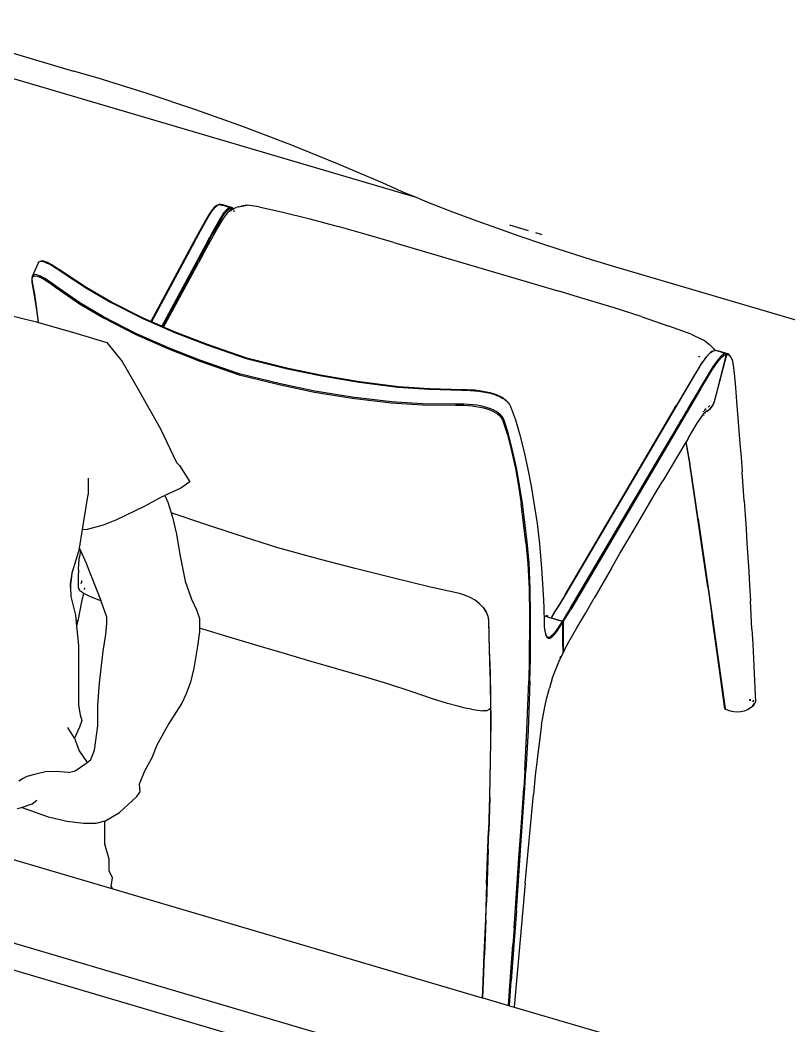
# Model space of a CAD drawing. Extents: x -4.5 to 11.4, y -6.8 to 6.5.
# Drawn here: x -1.546 to -0.914, y -3.247 to -2.42 of the extents above; entities that cross this region are included whole.
import ezdxf

# ---------------------------------------------------------------- set-up
doc = ezdxf.new("R2010")
doc.units = 0
doc.layers.get('0').update_dxf_attribs({"linetype": 'CONTINUOUS'})

msp = doc.modelspace()

# ---------------------------------------------------------------- linework, layer by layer
for p, q in [((-1.64389, -2.41962), (-1.50176, -2.46153)), ((-1.57133, -2.46175), (-1.22114, -2.565)), ((-1.48139, -2.46746), (-1.50176, -2.46153)), ((-1.44109, -2.48007), (-1.48139, -2.46746)), ((-1.40124, -2.4934), (-1.44109, -2.48007)), ((-1.36188, -2.50744), (-1.40124, -2.4934)), ((-1.32304, -2.5222), (-1.36188, -2.50744)), ((-1.28472, -2.53765), (-1.32304, -2.5222)), ((-1.24697, -2.55378), (-1.28472, -2.53765)), ((-1.23198, -2.56056), (-1.24697, -2.55378)), ((-1.22953, -2.56159), (-1.23198, -2.56056)), ((-1.22114, -2.565), (-1.22953, -2.56159)), ((-1.3833, -2.57165), (-1.38161, -2.57099)), ((-1.38245, -2.57147), (-1.38303, -2.5717)), ((-1.38253, -2.5718), (-1.38245, -2.57147)), ((-1.38245, -2.57147), (-1.38231, -2.57142)), ((-1.38231, -2.57142), (-1.38242, -2.57182)), ((-1.38161, -2.57099), (-1.38231, -2.57142)), ((-1.38062, -2.57181), (-1.38231, -2.57142)), ((-1.38161, -2.57099), (-1.38158, -2.571)), ((-1.38148, -2.57094), (-1.38158, -2.571)), ((-1.38158, -2.571), (-1.37966, -2.57157)), ((-1.38148, -2.57094), (-1.37979, -2.57133)), ((-1.38148, -2.57094), (-1.37972, -2.57146)), ((-1.37094, -2.57394), (-1.37979, -2.57133)), ((-1.37979, -2.57133), (-1.37972, -2.57146)), ((-1.37972, -2.57146), (-1.37256, -2.57357)), ((-1.37972, -2.57146), (-1.37966, -2.57157)), ((-1.37966, -2.57157), (-1.3727, -2.57362)), ((-1.37966, -2.57157), (-1.37918, -2.57242)), ((-1.21082, -2.56918), (-1.22114, -2.565)), ((-1.19195, -2.57658), (-1.21082, -2.56918)), ((-1.38851, -2.57676), (-1.39099, -2.58063)), ((-1.39023, -2.58019), (-1.38772, -2.5763)), ((-1.38607, -2.57377), (-1.38851, -2.57676)), ((-1.38772, -2.5763), (-1.38527, -2.57331)), ((-1.38412, -2.57213), (-1.38607, -2.57377)), ((-1.38527, -2.57331), (-1.38365, -2.57195)), ((-1.38412, -2.57213), (-1.3833, -2.57165)), ((-1.38365, -2.57195), (-1.38412, -2.57213)), ((-1.38365, -2.57195), (-1.3833, -2.57165)), ((-1.37871, -2.57896), (-1.38117, -2.58283)), ((-1.38041, -2.57219), (-1.38062, -2.57181)), ((-1.37871, -2.57896), (-1.37787, -2.57791)), ((-1.37866, -2.57903), (-1.37871, -2.57896)), ((-1.37854, -2.58024), (-1.3782, -2.57971)), ((-1.3782, -2.57971), (-1.37773, -2.57913)), ((-1.37629, -2.57596), (-1.37787, -2.57791)), ((-1.37787, -2.57791), (-1.37773, -2.57913)), ((-1.37773, -2.57913), (-1.37581, -2.57676)), ((-1.37773, -2.57913), (-1.37772, -2.5792)), ((-1.37537, -2.5784), (-1.37757, -2.58106)), ((-1.3744, -2.57435), (-1.37629, -2.57596)), ((-1.37581, -2.57676), (-1.3739, -2.57513)), ((-1.37331, -2.57664), (-1.37537, -2.5784)), ((-1.37434, -2.5743), (-1.3744, -2.57435)), ((-1.373, -2.57476), (-1.3744, -2.57435)), ((-1.3727, -2.57362), (-1.37434, -2.5743)), ((-1.3739, -2.57513), (-1.373, -2.57476)), ((-1.37331, -2.57664), (-1.37228, -2.57594)), ((-1.373, -2.57476), (-1.37251, -2.57456)), ((-1.37244, -2.57492), (-1.373, -2.57476)), ((-1.37251, -2.57415), (-1.3727, -2.57362)), ((-1.37251, -2.57456), (-1.3727, -2.57362)), ((-1.37094, -2.57394), (-1.37256, -2.57357)), ((-1.37203, -2.57441), (-1.37256, -2.57357)), ((-1.37256, -2.57357), (-1.37251, -2.57415)), ((-1.37239, -2.57451), (-1.37251, -2.57415)), ((-1.37251, -2.57415), (-1.37251, -2.57456)), ((-1.37251, -2.57456), (-1.37239, -2.57451)), ((-1.37244, -2.57492), (-1.37251, -2.57456)), ((-1.37244, -2.57492), (-1.37228, -2.57594)), ((-1.37239, -2.57451), (-1.37228, -2.57594)), ((-1.37228, -2.57594), (-1.37217, -2.57586)), ((-1.37228, -2.57594), (-1.37221, -2.57637)), ((-1.37221, -2.57637), (-1.37217, -2.57586)), ((-1.37217, -2.57586), (-1.37203, -2.57441)), ((-1.37217, -2.57586), (-1.37055, -2.57478)), ((-1.37203, -2.57441), (-1.37055, -2.57478)), ((-1.37053, -2.57474), (-1.37094, -2.57394)), ((-1.37055, -2.57478), (-1.37053, -2.57474)), ((-1.37055, -2.57478), (-1.3701, -2.57565)), ((-1.37006, -2.57564), (-1.37055, -2.57478)), ((-1.37053, -2.57474), (-1.37016, -2.57449)), ((-1.37016, -2.57449), (-1.36808, -2.57372)), ((-1.36971, -2.57715), (-1.36987, -2.57633)), ((-1.36979, -2.57624), (-1.36959, -2.57661)), ((-1.36959, -2.57661), (-1.36951, -2.57703)), ((-1.36616, -2.57314), (-1.36808, -2.57372)), ((-1.36616, -2.57314), (-1.35902, -2.57186)), ((-1.36616, -2.57314), (-1.36215, -2.57225)), ((-1.36616, -2.57314), (-1.3638, -2.57245)), ((-1.36215, -2.57225), (-1.3638, -2.57245)), ((-1.35902, -2.57186), (-1.36215, -2.57225)), ((-1.36215, -2.57225), (-1.36165, -2.57214)), ((-1.36165, -2.57214), (-1.35902, -2.57186)), ((-1.34943, -2.57308), (-1.35902, -2.57186)), ((-1.34943, -2.57308), (-1.33073, -2.57723)), ((-1.33073, -2.57723), (-1.30744, -2.58307)), ((-1.17292, -2.58377), (-1.19195, -2.57658)), ((-1.39314, -2.58446), (-1.39802, -2.59321)), ((-1.39729, -2.5928), (-1.39238, -2.58402)), ((-1.39099, -2.58063), (-1.39314, -2.58446)), ((-1.39238, -2.58402), (-1.39023, -2.58019)), ((-1.38117, -2.58283), (-1.38813, -2.59531)), ((-1.38062, -2.58353), (-1.38705, -2.59505)), ((-1.37984, -2.58448), (-1.38277, -2.58951)), ((-1.38062, -2.58353), (-1.37853, -2.58031)), ((-1.37757, -2.58106), (-1.37984, -2.58448)), ((-1.37853, -2.58031), (-1.37854, -2.58024)), ((-1.30744, -2.58307), (-1.28408, -2.58937)), ((-1.15376, -2.59077), (-1.17292, -2.58377)), ((-1.14323, -2.58797), (-1.12779, -2.59252)), ((-1.39802, -2.59321), (-1.40293, -2.60215)), ((-1.40223, -2.60179), (-1.39729, -2.5928)), ((-1.39051, -2.60134), (-1.38754, -2.59595)), ((-1.38813, -2.59531), (-1.38958, -2.59795)), ((-1.38754, -2.59595), (-1.38705, -2.59505)), ((-1.38718, -2.59557), (-1.38705, -2.59505)), ((-1.38705, -2.59505), (-1.38693, -2.5946)), ((-1.38277, -2.58951), (-1.38697, -2.59699)), ((-1.26095, -2.59592), (-1.28408, -2.58937)), ((-1.2383, -2.60251), (-1.26095, -2.59592)), ((-1.13445, -2.59756), (-1.15376, -2.59077)), ((-1.12187, -2.59426), (-1.11667, -2.59579)), ((-1.40293, -2.60215), (-1.43801, -2.66742)), ((-1.40223, -2.60179), (-1.43761, -2.6676)), ((-1.393, -2.60418), (-1.42913, -2.67131)), ((-1.38983, -2.59841), (-1.393, -2.60418)), ((-1.39241, -2.60481), (-1.39081, -2.60197)), ((-1.38697, -2.59699), (-1.3924, -2.60687)), ((-1.39081, -2.60197), (-1.39056, -2.60154)), ((-1.39081, -2.60197), (-1.39076, -2.6018)), ((-1.39051, -2.60134), (-1.39056, -2.60154)), ((-1.3903, -2.60013), (-1.38983, -2.59841)), ((-1.38958, -2.59795), (-1.38998, -2.59942)), ((-1.38958, -2.59795), (-1.38983, -2.59841)), ((-1.2383, -2.60251), (-1.10353, -2.64224)), ((-1.115, -2.60415), (-1.13445, -2.59756)), ((-1.09542, -2.61053), (-1.115, -2.60415)), ((-1.40035, -2.61957), (-1.39241, -2.60481)), ((-1.3924, -2.60687), (-1.399, -2.61906)), ((-1.07571, -2.61671), (-1.09542, -2.61053)), ((-1.53065, -2.61934), (-1.53575, -2.63047)), ((-1.53065, -2.61934), (-1.53028, -2.61861)), ((-1.53028, -2.61861), (-1.5297, -2.61811)), ((-1.5297, -2.61811), (-1.52891, -2.61784)), ((-1.52891, -2.61784), (-1.52832, -2.61782)), ((-1.52817, -2.61777), (-1.52832, -2.61782)), ((-1.52832, -2.61782), (-1.52792, -2.61781)), ((-1.5272, -2.61774), (-1.52817, -2.61777)), ((-1.52792, -2.61781), (-1.52672, -2.61801)), ((-1.52602, -2.61793), (-1.5272, -2.61774)), ((-1.52672, -2.61801), (-1.52534, -2.61843)), ((-1.52466, -2.61835), (-1.52602, -2.61793)), ((-1.52534, -2.61843), (-1.52377, -2.61907)), ((-1.52312, -2.61898), (-1.52466, -2.61835)), ((-1.52377, -2.61907), (-1.52202, -2.61992)), ((-1.5214, -2.61981), (-1.52312, -2.61898)), ((-1.52202, -2.61992), (-1.5201, -2.62097)), ((-1.51952, -2.62084), (-1.5214, -2.61981)), ((-1.5201, -2.62097), (-1.51803, -2.62221)), ((-1.51748, -2.62206), (-1.51952, -2.62084)), ((-1.40035, -2.6196), (-1.42838, -2.67164)), ((-1.42755, -2.672), (-1.399, -2.61906)), ((-1.40035, -2.6196), (-1.40035, -2.61957)), ((-1.05587, -2.62268), (-1.07571, -2.61671)), ((-1.53474, -2.62918), (-1.53534, -2.6297)), ((-1.53393, -2.62891), (-1.53474, -2.62918)), ((-1.53293, -2.62888), (-1.53393, -2.62891)), ((-1.53173, -2.62909), (-1.53293, -2.62888)), ((-1.53035, -2.62953), (-1.53173, -2.62909)), ((-1.51803, -2.62221), (-1.51581, -2.62362)), ((-1.5153, -2.62344), (-1.51748, -2.62206)), ((-1.51581, -2.62362), (-1.51346, -2.62518)), ((-1.51299, -2.62498), (-1.5153, -2.62344)), ((-1.51346, -2.62518), (-1.51099, -2.6269)), ((-1.51072, -2.62654), (-1.51299, -2.62498)), ((-1.51099, -2.6269), (-1.49099, -2.6401)), ((-1.49066, -2.63977), (-1.51072, -2.62654)), ((-0.83222, -2.68862), (-1.05587, -2.62268)), ((-1.53575, -2.63047), (-1.53595, -2.63147)), ((-1.53595, -2.63147), (-1.53594, -2.63271)), ((-1.53594, -2.63271), (-1.53573, -2.63418)), ((-1.53534, -2.6297), (-1.53575, -2.63047)), ((-1.53573, -2.63418), (-1.53553, -2.6351)), ((-1.53571, -2.63252), (-1.53552, -2.63153)), ((-1.53571, -2.63373), (-1.53571, -2.63252)), ((-1.53553, -2.6351), (-1.53571, -2.63373)), ((-1.53364, -2.64597), (-1.53553, -2.6351)), ((-1.53553, -2.6351), (-1.53385, -2.64506)), ((-1.53552, -2.63153), (-1.53512, -2.63078)), ((-1.53512, -2.63078), (-1.53452, -2.63027)), ((-1.53452, -2.63027), (-1.53373, -2.63)), ((-1.53373, -2.63), (-1.53275, -2.62997)), ((-1.53275, -2.62997), (-1.53157, -2.63018)), ((-1.53157, -2.63018), (-1.53021, -2.63062)), ((-1.52891, -2.63015), (-1.53035, -2.62953)), ((-1.53021, -2.63062), (-1.52868, -2.63128)), ((-1.52879, -2.6302), (-1.52891, -2.63015)), ((-1.52868, -2.63128), (-1.52891, -2.63015)), ((-1.52802, -2.63059), (-1.52879, -2.6302)), ((-1.52868, -2.63128), (-1.52776, -2.63175)), ((-1.52865, -2.63136), (-1.52868, -2.63128)), ((-1.52802, -2.63059), (-1.52789, -2.63118)), ((-1.52705, -2.63109), (-1.52802, -2.63059)), ((-1.52776, -2.63175), (-1.52776, -2.63178)), ((-1.52776, -2.63175), (-1.52698, -2.63215)), ((-1.52515, -2.63218), (-1.52705, -2.63109)), ((-1.52698, -2.63215), (-1.52511, -2.63323)), ((-1.5231, -2.63347), (-1.52515, -2.63218)), ((-1.52511, -2.63323), (-1.52309, -2.63449)), ((-1.52091, -2.63494), (-1.5231, -2.63347)), ((-1.52309, -2.63449), (-1.52094, -2.63593)), ((-1.52094, -2.63593), (-1.51866, -2.63753)), ((-1.51859, -2.63657), (-1.52091, -2.63494)), ((-1.51866, -2.63753), (-1.51642, -2.63915)), ((-1.51617, -2.63835), (-1.51859, -2.63657)), ((-1.53385, -2.64506), (-1.53208, -2.6569)), ((-1.53185, -2.6578), (-1.53364, -2.64597)), ((-1.51642, -2.63915), (-1.49661, -2.65282)), ((-1.4964, -2.65198), (-1.51617, -2.63835)), ((-1.49099, -2.6401), (-1.47133, -2.65153)), ((-1.47096, -2.65123), (-1.49066, -2.63977)), ((-1.08093, -2.64899), (-1.10353, -2.64224)), ((-1.49661, -2.65282), (-1.47705, -2.66452)), ((-1.47689, -2.66367), (-1.4964, -2.65198)), ((-1.47133, -2.65153), (-1.4447, -2.66496)), ((-1.44433, -2.66465), (-1.47096, -2.65123)), ((-1.058, -2.65602), (-1.08093, -2.64899)), ((-1.55786, -2.66137), (-1.53215, -2.66779)), ((-1.53208, -2.6569), (-1.53062, -2.66821)), ((-1.5305, -2.66825), (-1.53185, -2.6578)), ((-1.03499, -2.66339), (-1.058, -2.65602)), ((-1.53215, -2.66779), (-1.53062, -2.66821)), ((-1.53062, -2.66821), (-1.5305, -2.66825)), ((-1.5305, -2.66825), (-1.50246, -2.67605)), ((-1.47705, -2.66452), (-1.45052, -2.67812)), ((-1.45036, -2.67727), (-1.47689, -2.66367)), ((-1.4447, -2.66496), (-1.41775, -2.67676)), ((-1.43801, -2.66742), (-1.44433, -2.66465)), ((-1.43761, -2.6676), (-1.43801, -2.66742)), ((-1.42913, -2.67131), (-1.43761, -2.6676)), ((-1.03499, -2.66339), (-1.01215, -2.67116)), ((-1.50246, -2.67605), (-1.47422, -2.68479)), ((-1.45052, -2.67812), (-1.42362, -2.69)), ((-1.42346, -2.68915), (-1.45036, -2.67727)), ((-1.42838, -2.67164), (-1.42913, -2.67131)), ((-1.42755, -2.672), (-1.42838, -2.67164)), ((-1.41738, -2.67645), (-1.42755, -2.672)), ((-1.41775, -2.67676), (-1.39202, -2.68668)), ((-1.39164, -2.68637), (-1.41738, -2.67645)), ((-0.99395, -2.67789), (-1.01215, -2.67116)), ((-0.99395, -2.67789), (-0.98489, -2.68217)), ((-1.47422, -2.68479), (-1.46164, -2.7002)), ((-1.39202, -2.68668), (-1.35967, -2.69789)), ((-1.3593, -2.69757), (-1.39164, -2.68637)), ((-0.98266, -2.68341), (-0.98489, -2.68217)), ((-0.98266, -2.68341), (-0.97868, -2.68619)), ((-0.97868, -2.68619), (-0.97568, -2.68946)), ((-1.42362, -2.69), (-1.3979, -2.69995)), ((-1.39774, -2.69911), (-1.42346, -2.68915)), ((-0.97894, -2.69376), (-0.9816, -2.69663)), ((-0.98097, -2.69622), (-0.97826, -2.6933)), ((-0.97826, -2.6933), (-0.97894, -2.69376)), ((-0.97826, -2.6933), (-0.97671, -2.69215)), ((-0.97684, -2.69219), (-0.97826, -2.6933)), ((-0.97671, -2.69215), (-0.97684, -2.69219)), ((-0.97611, -2.6917), (-0.97671, -2.69215)), ((-0.97611, -2.6917), (-0.97437, -2.6912)), ((-0.97568, -2.68946), (-0.97437, -2.6912)), ((-0.97447, -2.73222), (-0.96474, -2.69462)), ((-0.97437, -2.6912), (-0.97413, -2.69112)), ((-0.97431, -2.73219), (-0.96457, -2.69458)), ((-0.97401, -2.69116), (-0.97413, -2.69112)), ((-0.97401, -2.69116), (-0.97396, -2.69108)), ((-0.96521, -2.69375), (-0.97401, -2.69116)), ((-0.97396, -2.69108), (-0.96505, -2.69371)), ((-0.97396, -2.69108), (-0.97188, -2.69159)), ((-0.96304, -2.6942), (-0.97188, -2.69159)), ((-0.96722, -2.69439), (-0.96928, -2.69595)), ((-0.96876, -2.6968), (-0.96667, -2.69521)), ((-0.96715, -2.69434), (-0.96722, -2.69439)), ((-0.96711, -2.69443), (-0.96722, -2.69439)), ((-0.96521, -2.69375), (-0.96715, -2.69434)), ((-0.96667, -2.69521), (-0.96639, -2.69512)), ((-0.96645, -2.69499), (-0.96639, -2.69512)), ((-0.96639, -2.69512), (-0.96474, -2.69462)), ((-0.96521, -2.69375), (-0.96474, -2.69462)), ((-0.96304, -2.6942), (-0.96505, -2.69371)), ((-0.96457, -2.69458), (-0.96505, -2.69371)), ((-0.96457, -2.69458), (-0.96255, -2.69507)), ((-0.96146, -2.69625), (-0.96304, -2.6942)), ((-0.96255, -2.69507), (-0.96128, -2.69676)), ((-1.46164, -2.7002), (-1.44921, -2.72157)), ((-1.3979, -2.69995), (-1.36557, -2.71117)), ((-1.36541, -2.71033), (-1.39774, -2.69911)), ((-1.35967, -2.69789), (-1.32568, -2.70624)), ((-1.32531, -2.70593), (-1.3593, -2.69757)), ((-0.99144, -2.71226), (-0.98622, -2.7037)), ((-0.98652, -2.69668), (-0.98783, -2.69622)), ((-0.98533, -2.70177), (-0.9868, -2.70403)), ((-0.98622, -2.7037), (-0.9838, -2.69998)), ((-0.98565, -2.70167), (-0.98533, -2.70177)), ((-0.98527, -2.70168), (-0.9856, -2.70158)), ((-0.98527, -2.70168), (-0.98533, -2.70177)), ((-0.98533, -2.70177), (-0.98523, -2.7018)), ((-0.9844, -2.70034), (-0.98527, -2.70168)), ((-0.98517, -2.70171), (-0.98527, -2.70168)), ((-0.98267, -2.69805), (-0.9844, -2.70034)), ((-0.9838, -2.69998), (-0.98097, -2.69622)), ((-0.98267, -2.69805), (-0.98293, -2.69796)), ((-0.9816, -2.69663), (-0.98267, -2.69805)), ((-0.97664, -2.70725), (-0.97423, -2.7035)), ((-0.97478, -2.70267), (-0.97595, -2.70449)), ((-0.97434, -2.70208), (-0.97478, -2.70267)), ((-0.97195, -2.69888), (-0.97434, -2.70208)), ((-0.97398, -2.70237), (-0.97434, -2.70208)), ((-0.97423, -2.7035), (-0.97362, -2.70267)), ((-0.97362, -2.70267), (-0.9739, -2.70243)), ((-0.97362, -2.70267), (-0.97143, -2.69972)), ((-0.97141, -2.69828), (-0.97195, -2.69888)), ((-0.97143, -2.69972), (-0.96876, -2.6968)), ((-0.97006, -2.69681), (-0.97141, -2.69828)), ((-0.97141, -2.69828), (-0.9713, -2.69884)), ((-0.97129, -2.69889), (-0.97121, -2.69934)), ((-0.96928, -2.69595), (-0.97006, -2.69681)), ((-0.96996, -2.69707), (-0.97006, -2.69681)), ((-0.96995, -2.69713), (-0.96996, -2.69707)), ((-0.96128, -2.69676), (-0.96146, -2.69625)), ((-0.96102, -2.69711), (-0.96146, -2.69625)), ((-0.96128, -2.69676), (-0.96102, -2.69711)), ((-0.96102, -2.69711), (-0.96, -2.70007)), ((-0.96, -2.70007), (-0.95928, -2.70362)), ((-0.95928, -2.70362), (-0.95855, -2.71001)), ((-1.36557, -2.71117), (-1.33157, -2.71951)), ((-1.33141, -2.71867), (-1.36541, -2.71033)), ((-1.32568, -2.70624), (-1.29764, -2.71217)), ((-1.29727, -2.71186), (-1.32531, -2.70593)), ((-1.26652, -2.71708), (-1.29727, -2.71186)), ((-0.9868, -2.70403), (-0.992, -2.71256)), ((-0.9772, -2.70642), (-0.98247, -2.7151)), ((-0.98189, -2.7159), (-0.97664, -2.70725)), ((-0.976, -2.70457), (-0.9772, -2.70642)), ((-0.97595, -2.70449), (-0.976, -2.70457)), ((-0.976, -2.70457), (-0.97572, -2.70466)), ((-0.97566, -2.70457), (-0.97595, -2.70449)), ((-0.95855, -2.71001), (-0.9575, -2.72154)), ((-1.33157, -2.71951), (-1.30351, -2.72541)), ((-1.30335, -2.72456), (-1.33141, -2.71867)), ((-1.29764, -2.71217), (-1.26689, -2.71738)), ((-1.26689, -2.71738), (-1.23475, -2.72128)), ((-1.23439, -2.72098), (-1.26652, -2.71708)), ((-1.09703, -2.89171), (-0.99144, -2.71226)), ((-0.992, -2.71256), (-1.00576, -2.73592)), ((-0.98247, -2.7151), (-0.99247, -2.73211)), ((-0.98533, -2.72177), (-0.98189, -2.7159)), ((-1.44921, -2.72157), (-1.43009, -2.75556)), ((-1.30351, -2.72541), (-1.27271, -2.73054)), ((-1.27255, -2.72969), (-1.30335, -2.72456)), ((-1.23475, -2.72128), (-1.20953, -2.72308)), ((-1.20911, -2.72278), (-1.23439, -2.72098)), ((-1.20953, -2.72308), (-1.18231, -2.7238)), ((-1.18184, -2.7235), (-1.20911, -2.72278)), ((-1.18231, -2.7238), (-1.17877, -2.72386)), ((-1.17857, -2.72358), (-1.18184, -2.7235)), ((-1.17877, -2.72386), (-1.17526, -2.72402)), ((-1.17513, -2.72373), (-1.17857, -2.72358)), ((-1.17526, -2.72402), (-1.1718, -2.72428)), ((-1.17173, -2.72399), (-1.17513, -2.72373)), ((-1.1718, -2.72428), (-1.16842, -2.72465)), ((-1.16841, -2.72436), (-1.17173, -2.72399)), ((-1.16842, -2.72465), (-1.16515, -2.72513)), ((-1.16519, -2.72483), (-1.16841, -2.72436)), ((-1.16211, -2.72541), (-1.16519, -2.72483)), ((-1.16515, -2.72513), (-1.16201, -2.72572)), ((-1.15918, -2.7261), (-1.16211, -2.72541)), ((-1.16201, -2.72572), (-1.15903, -2.72642)), ((-1.15642, -2.7269), (-1.15918, -2.7261)), ((-1.15903, -2.72642), (-1.15622, -2.72724)), ((-1.15385, -2.72781), (-1.15642, -2.7269)), ((-1.15622, -2.72724), (-1.15361, -2.72816)), ((-1.15151, -2.72882), (-1.15385, -2.72781)), ((-1.15361, -2.72816), (-1.15122, -2.72919)), ((-0.98611, -2.7231), (-1.06669, -2.85994)), ((-0.98611, -2.7231), (-0.98615, -2.72281)), ((-0.98611, -2.7231), (-0.98533, -2.72177)), ((-0.9854, -2.72123), (-0.98533, -2.72177)), ((-0.9575, -2.72154), (-0.95652, -2.73314)), ((-1.27271, -2.73054), (-1.24048, -2.73427)), ((-1.24031, -2.73341), (-1.27255, -2.72969)), ((-1.24048, -2.73427), (-1.21506, -2.73582)), ((-1.21495, -2.73496), (-1.24031, -2.73341)), ((-1.21506, -2.73582), (-1.18754, -2.73612)), ((-1.18748, -2.73525), (-1.21495, -2.73496)), ((-1.18754, -2.73612), (-1.18423, -2.73613)), ((-1.18391, -2.73524), (-1.18748, -2.73525)), ((-1.18423, -2.73613), (-1.18075, -2.73623)), ((-1.18037, -2.73534), (-1.18391, -2.73524)), ((-1.18075, -2.73623), (-1.17732, -2.73643)), ((-1.17688, -2.73554), (-1.18037, -2.73534)), ((-1.17732, -2.73643), (-1.17397, -2.73675)), ((-1.17347, -2.73587), (-1.17688, -2.73554)), ((-1.17397, -2.73675), (-1.17073, -2.73718)), ((-1.17018, -2.7363), (-1.17347, -2.73587)), ((-1.16703, -2.73685), (-1.17018, -2.7363)), ((-1.16404, -2.73753), (-1.16703, -2.73685)), ((-1.14939, -2.72993), (-1.15151, -2.72882)), ((-1.15122, -2.72919), (-1.14907, -2.73032)), ((-1.14753, -2.73114), (-1.14939, -2.72993)), ((-1.14907, -2.73032), (-1.14718, -2.73155)), ((-1.14594, -2.73244), (-1.14753, -2.73114)), ((-1.14718, -2.73155), (-1.14556, -2.73287)), ((-1.14556, -2.73287), (-1.14594, -2.73244)), ((-1.14462, -2.73382), (-1.14556, -2.73287)), ((-1.14453, -2.73395), (-1.14462, -2.73382)), ((-1.14453, -2.73395), (-1.14422, -2.73428)), ((-1.14422, -2.73428), (-1.14317, -2.73575)), ((-1.14317, -2.73575), (-1.14243, -2.73729)), ((-1.00662, -2.7374), (-1.0063, -2.73685)), ((-1.0063, -2.73685), (-1.00661, -2.73632)), ((-1.00576, -2.73592), (-1.0063, -2.73685)), ((-0.99672, -2.73933), (-0.99247, -2.73211)), ((-0.99196, -2.73223), (-0.99247, -2.73211)), ((-0.97856, -2.73642), (-0.97952, -2.73761)), ((-0.9781, -2.73905), (-0.97644, -2.73696)), ((-0.97655, -2.73701), (-0.97515, -2.73434)), ((-0.97644, -2.73696), (-0.97499, -2.7343)), ((-0.97515, -2.73434), (-0.97447, -2.73222)), ((-0.97499, -2.7343), (-0.97431, -2.73219)), ((-0.95652, -2.73314), (-0.95511, -2.75017)), ((-1.17073, -2.73718), (-1.16764, -2.73772)), ((-1.16764, -2.73772), (-1.1647, -2.73838)), ((-1.1647, -2.73838), (-1.16194, -2.73915)), ((-1.16122, -2.73832), (-1.16404, -2.73753)), ((-1.16194, -2.73915), (-1.15937, -2.74005)), ((-1.15862, -2.73923), (-1.16122, -2.73832)), ((-1.15937, -2.74005), (-1.15704, -2.74106)), ((-1.15624, -2.74026), (-1.15862, -2.73923)), ((-1.15704, -2.74106), (-1.15494, -2.74218)), ((-1.15411, -2.7414), (-1.15624, -2.74026)), ((-1.15494, -2.74218), (-1.15311, -2.7434)), ((-1.15224, -2.74265), (-1.15411, -2.7414)), ((-1.15311, -2.7434), (-1.15155, -2.74473)), ((-1.15065, -2.744), (-1.15224, -2.74265)), ((-1.15155, -2.74473), (-1.15027, -2.74615)), ((-1.14935, -2.74545), (-1.15065, -2.744)), ((-1.14243, -2.73729), (-1.13831, -2.74818)), ((-1.04124, -2.79636), (-1.00708, -2.73817)), ((-1.00761, -2.73801), (-1.00708, -2.73817)), ((-1.00704, -2.7381), (-1.00757, -2.73794)), ((-1.00701, -2.73806), (-1.00757, -2.73794)), ((-1.00717, -2.73727), (-1.00662, -2.7374)), ((-1.00708, -2.73817), (-1.00704, -2.7381)), ((-1.00704, -2.7381), (-1.00701, -2.73806)), ((-1.00701, -2.73806), (-1.00662, -2.7374)), ((-0.99767, -2.74095), (-1.00164, -2.74772)), ((-0.99763, -2.74087), (-0.99767, -2.74095)), ((-0.99767, -2.74095), (-0.99748, -2.741)), ((-0.99756, -2.74077), (-0.99763, -2.74087)), ((-0.99744, -2.74093), (-0.99763, -2.74087)), ((-0.99672, -2.73933), (-0.99756, -2.74077)), ((-0.99739, -2.74082), (-0.99756, -2.74077)), ((-0.99672, -2.73933), (-0.99664, -2.73934)), ((-0.98573, -2.74628), (-0.98319, -2.74283)), ((-0.98371, -2.74157), (-0.98376, -2.74122)), ((-0.98328, -2.74494), (-0.98333, -2.74456)), ((-0.98319, -2.74283), (-0.98267, -2.74212)), ((-0.98319, -2.74283), (-0.98266, -2.74222)), ((-0.98293, -2.74013), (-0.98283, -2.74089)), ((-0.98156, -2.73928), (-0.98277, -2.73991)), ((-0.98267, -2.74212), (-0.98265, -2.7421)), ((-0.98267, -2.74212), (-0.98266, -2.74222)), ((-0.98266, -2.74222), (-0.98248, -2.74201)), ((-0.98266, -2.74222), (-0.98262, -2.74255)), ((-0.98265, -2.7421), (-0.98263, -2.74206)), ((-0.98263, -2.74206), (-0.98261, -2.74201)), ((-0.98262, -2.74255), (-0.98257, -2.74293)), ((-0.98261, -2.74201), (-0.98221, -2.74167)), ((-0.98261, -2.74201), (-0.98248, -2.74201)), ((-0.98253, -2.74184), (-0.98221, -2.74167)), ((-0.98248, -2.74201), (-0.98245, -2.74198)), ((-0.98245, -2.74198), (-0.98244, -2.74193)), ((-0.98244, -2.74193), (-0.98233, -2.74187)), ((-0.98233, -2.74187), (-0.98224, -2.74179)), ((-0.98224, -2.74179), (-0.98062, -2.741)), ((-0.98224, -2.74179), (-0.98156, -2.74132)), ((-0.98224, -2.74179), (-0.98197, -2.74154)), ((-0.98221, -2.74167), (-0.98079, -2.74046)), ((-0.98221, -2.74167), (-0.98197, -2.74154)), ((-0.98197, -2.74154), (-0.98079, -2.74046)), ((-0.98197, -2.74154), (-0.98156, -2.74132)), ((-0.98151, -2.73924), (-0.98156, -2.73928)), ((-0.98062, -2.741), (-0.97826, -2.73908)), ((-0.98062, -2.741), (-0.98045, -2.74096)), ((-0.98045, -2.74096), (-0.9781, -2.73905)), ((-0.97952, -2.73761), (-0.97999, -2.73799)), ((-0.97826, -2.73908), (-0.97655, -2.73701)), ((-1.15027, -2.74615), (-1.14929, -2.74766)), ((-1.14835, -2.74698), (-1.14935, -2.74545)), ((-1.14929, -2.74766), (-1.14862, -2.74917)), ((-1.14862, -2.74917), (-1.14489, -2.76058)), ((-1.14766, -2.74859), (-1.14835, -2.74698)), ((-1.14393, -2.76002), (-1.14766, -2.74859)), ((-1.13831, -2.74818), (-1.13489, -2.75988)), ((-1.01015, -2.7622), (-1.00175, -2.7479)), ((-1.00164, -2.74772), (-1.00175, -2.7479)), ((-1.00175, -2.7479), (-1.00172, -2.74801)), ((-1.00172, -2.74801), (-1.00151, -2.74901)), ((-1.00135, -2.74869), (-1.00164, -2.74772)), ((-0.99602, -2.76295), (-0.98884, -2.75104)), ((-0.98884, -2.75104), (-0.98573, -2.74628)), ((-0.95511, -2.75017), (-0.95374, -2.76782)), ((-1.43009, -2.75556), (-1.41697, -2.78342)), ((-1.14489, -2.76058), (-1.14189, -2.77277)), ((-1.14092, -2.77222), (-1.14393, -2.76002)), ((-1.13489, -2.75988), (-1.13105, -2.77484)), ((-1.09346, -2.90343), (-1.01015, -2.7622)), ((-0.99825, -2.76668), (-1.01717, -2.79843)), ((-0.99805, -2.76635), (-0.99825, -2.76668)), ((-0.99825, -2.76668), (-0.99753, -2.77085)), ((-0.99602, -2.76295), (-0.99805, -2.76635)), ((-0.99715, -2.77158), (-0.99805, -2.76635)), ((-0.95374, -2.76782), (-0.9529, -2.77905)), ((-1.14189, -2.77277), (-1.13839, -2.78815)), ((-1.13742, -2.78762), (-1.14092, -2.77222)), ((-1.13105, -2.77484), (-1.12809, -2.78869)), ((-0.99753, -2.77085), (-0.99508, -2.7848)), ((-0.99471, -2.78546), (-0.99715, -2.77158)), ((-1.41697, -2.78342), (-1.41451, -2.7859)), ((-1.41451, -2.7859), (-1.40594, -2.79922)), ((-0.99005, -2.81836), (-0.99508, -2.7848)), ((-0.99308, -2.79626), (-0.99471, -2.78546)), ((-0.9529, -2.77905), (-0.95203, -2.791)), ((-1.13839, -2.78815), (-1.13589, -2.80254)), ((-1.13493, -2.80204), (-1.13742, -2.78762)), ((-1.12809, -2.78869), (-1.12538, -2.80278)), ((-0.95034, -2.81475), (-0.95203, -2.791)), ((-1.48964, -2.7963), (-1.48964, -2.80962)), ((-1.40594, -2.79922), (-1.41343, -2.80437)), ((-1.13589, -2.80254), (-1.13364, -2.81726)), ((-1.13268, -2.81678), (-1.13493, -2.80204)), ((-1.12538, -2.80278), (-1.12051, -2.83343)), ((-1.0976, -2.89202), (-1.04124, -2.79636)), ((-1.02418, -2.81023), (-1.01717, -2.79843)), ((-0.98808, -2.82984), (-0.99308, -2.79626)), ((-1.49416, -2.83837), (-1.48964, -2.80962)), ((-1.44326, -2.81923), (-1.42816, -2.81112)), ((-1.42816, -2.81112), (-1.42671, -2.81045)), ((-1.41343, -2.80437), (-1.42671, -2.81045)), ((-1.42671, -2.81045), (-1.42423, -2.81581)), ((-1.03119, -2.82208), (-1.02418, -2.81023)), ((-1.46593, -2.83014), (-1.44326, -2.81923)), ((-1.42423, -2.81581), (-1.42149, -2.82476)), ((-1.12969, -2.84905), (-1.13364, -2.81726)), ((-1.12873, -2.84862), (-1.13268, -2.81678)), ((-0.98509, -2.85212), (-0.99005, -2.81836)), ((-0.95034, -2.81475), (-0.94953, -2.82648)), ((-1.39534, -2.83358), (-1.42149, -2.82476)), ((-1.42149, -2.82476), (-1.42041, -2.82829)), ((-1.03807, -2.83376), (-1.03119, -2.82208)), ((-0.94953, -2.82648), (-0.94873, -2.83824)), ((-1.49007, -2.838), (-1.47699, -2.8347)), ((-1.47699, -2.8347), (-1.46593, -2.83014)), ((-1.42041, -2.82829), (-1.41713, -2.84216)), ((-1.36785, -2.84261), (-1.39534, -2.83358)), ((-1.12051, -2.83343), (-1.11851, -2.85021)), ((-1.04518, -2.8459), (-1.03807, -2.83376)), ((-0.98808, -2.82984), (-0.98472, -2.85277)), ((-1.49675, -2.85364), (-1.49416, -2.83837)), ((-1.49416, -2.83837), (-1.49007, -2.838)), ((-1.41713, -2.84216), (-1.41415, -2.85898)), ((-1.33362, -2.85358), (-1.36785, -2.84261)), ((-0.94873, -2.83824), (-0.94799, -2.84959)), ((-1.12969, -2.84905), (-1.12813, -2.86632)), ((-1.12717, -2.86591), (-1.12873, -2.84862)), ((-1.11851, -2.85021), (-1.11683, -2.87028)), ((-1.05239, -2.85826), (-1.04518, -2.8459)), ((-0.98023, -2.88568), (-0.98509, -2.85212)), ((-0.94799, -2.84959), (-0.94725, -2.86129)), ((-1.49675, -2.85364), (-1.50269, -2.87337)), ((-1.4974, -2.86619), (-1.49686, -2.86087)), ((-1.49597, -2.85534), (-1.49686, -2.86087)), ((-1.49597, -2.85534), (-1.49675, -2.85364)), ((-1.4907, -2.86685), (-1.49597, -2.85534)), ((-1.41415, -2.85898), (-1.40992, -2.88077)), ((-1.29852, -2.86305), (-1.33362, -2.85358)), ((-1.06669, -2.85994), (-1.09283, -2.90416)), ((-1.0593, -2.87019), (-1.05239, -2.85826)), ((-0.98472, -2.85277), (-0.97986, -2.88635)), ((-1.49769, -2.87155), (-1.4974, -2.86619)), ((-1.49058, -2.86714), (-1.4907, -2.86685)), ((-1.49061, -2.86724), (-1.49058, -2.86714)), ((-1.47884, -2.89717), (-1.49058, -2.86714)), ((-1.27012, -2.8705), (-1.29852, -2.86305)), ((-1.12813, -2.86632), (-1.12708, -2.88716)), ((-1.12613, -2.88679), (-1.12717, -2.86591)), ((-0.94725, -2.86129), (-0.94653, -2.87299)), ((-1.50302, -2.87446), (-1.5044, -2.88313)), ((-1.50424, -2.88619), (-1.50312, -2.87704)), ((-1.50312, -2.87704), (-1.50269, -2.87337)), ((-1.50269, -2.87337), (-1.50302, -2.87446)), ((-1.49782, -2.8772), (-1.49786, -2.88227)), ((-1.49769, -2.87155), (-1.49782, -2.8772)), ((-1.23953, -2.87827), (-1.27012, -2.8705)), ((-1.11683, -2.87028), (-1.1155, -2.89148)), ((-1.0593, -2.87019), (-1.07353, -2.89485)), ((-0.94653, -2.87299), (-0.94587, -2.88426)), ((-1.5044, -2.88313), (-1.50424, -2.88619)), ((-1.49786, -2.88227), (-1.49788, -2.88588)), ((-1.49547, -2.88282), (-1.4945, -2.8803)), ((-1.40992, -2.88077), (-1.4047, -2.8957)), ((-1.20814, -2.88574), (-1.23953, -2.87827)), ((-1.18421, -2.89115), (-1.20814, -2.88574)), ((-0.98023, -2.88568), (-0.97694, -2.90871)), ((-0.94587, -2.88426), (-0.94514, -2.89711)), ((-1.50424, -2.88619), (-1.50387, -2.89351)), ((-1.50387, -2.89351), (-1.5, -2.90891)), ((-1.49788, -2.88588), (-1.49693, -2.88763)), ((-1.49715, -2.88705), (-1.49693, -2.88652)), ((-1.49693, -2.88763), (-1.49715, -2.88705)), ((-1.49693, -2.88763), (-1.49693, -2.88768)), ((-1.49643, -2.88896), (-1.49693, -2.88768)), ((-1.49643, -2.88896), (-1.49691, -2.88769)), ((-1.49394, -2.89045), (-1.49643, -2.88896)), ((-1.49358, -2.89064), (-1.49528, -2.89914)), ((-1.49394, -2.89045), (-1.49358, -2.89064)), ((-1.49356, -2.89054), (-1.49358, -2.89064)), ((-1.49358, -2.89064), (-1.4903, -2.89237)), ((-1.49274, -2.88642), (-1.49302, -2.88782)), ((-1.4903, -2.89237), (-1.486, -2.8944)), ((-1.18015, -2.89235), (-1.18421, -2.89115)), ((-1.17556, -2.89431), (-1.18015, -2.89235)), ((-1.12708, -2.88716), (-1.12688, -2.90919)), ((-1.12594, -2.90884), (-1.12613, -2.88679)), ((-1.1155, -2.89148), (-1.11503, -2.90222)), ((-1.0976, -2.89202), (-1.103, -2.9011)), ((-1.10243, -2.90078), (-1.09703, -2.89171)), ((-0.97986, -2.88635), (-0.97657, -2.90935)), ((-1.49528, -2.89914), (-1.49795, -2.91214)), ((-1.48151, -2.89625), (-1.486, -2.8944)), ((-1.47884, -2.89717), (-1.48151, -2.89625)), ((-1.47882, -2.89724), (-1.47884, -2.89717)), ((-1.47426, -2.91037), (-1.47882, -2.89724)), ((-1.4047, -2.8957), (-1.40047, -2.90455)), ((-1.17149, -2.89663), (-1.17556, -2.89431)), ((-1.1678, -2.89944), (-1.17149, -2.89663)), ((-1.16491, -2.90242), (-1.1678, -2.89944)), ((-1.11503, -2.90222), (-1.11488, -2.90796)), ((-1.103, -2.9011), (-1.10616, -2.90623)), ((-1.10558, -2.90591), (-1.10243, -2.90078)), ((-1.08054, -2.90689), (-1.07353, -2.89485)), ((-0.94387, -2.92025), (-0.94514, -2.89711)), ((-1.5, -2.90891), (-1.49909, -2.91799)), ((-1.47426, -2.91572), (-1.47426, -2.91037)), ((-1.40047, -2.90455), (-1.3981, -2.91164)), ((-1.16491, -2.90242), (-1.16268, -2.90567)), ((-1.16469, -2.90265), (-1.16491, -2.90242)), ((-1.16235, -2.90605), (-1.16469, -2.90265)), ((-1.16268, -2.90567), (-1.16103, -2.90954)), ((-1.16066, -2.91002), (-1.16235, -2.90605)), ((-1.16103, -2.90954), (-1.16052, -2.91249)), ((-1.16013, -2.91309), (-1.16066, -2.91002)), ((-1.12688, -2.90919), (-1.12688, -2.92016)), ((-1.12593, -2.91985), (-1.12594, -2.90884)), ((-1.11451, -2.90735), (-1.11488, -2.90796)), ((-1.11488, -2.90796), (-1.11484, -2.9096)), ((-1.11484, -2.9096), (-1.11462, -2.91802)), ((-1.11247, -2.9103), (-1.11484, -2.9096)), ((-1.11316, -2.90962), (-1.11267, -2.9088)), ((-1.11171, -2.909), (-1.11247, -2.9103)), ((-1.10913, -2.91129), (-1.11247, -2.9103)), ((-1.10616, -2.90623), (-1.10907, -2.91098)), ((-1.10872, -2.91104), (-1.10558, -2.90591)), ((-1.09663, -2.90855), (-1.09979, -2.91367)), ((-1.09914, -2.91437), (-1.09601, -2.90929)), ((-1.09346, -2.90343), (-1.09663, -2.90855)), ((-1.09601, -2.90929), (-1.09283, -2.90416)), ((-1.08781, -2.91918), (-1.08054, -2.90689)), ((-0.97055, -2.95389), (-0.97694, -2.90871)), ((-0.97657, -2.90935), (-0.97185, -2.94269)), ((-1.49795, -2.91214), (-1.49909, -2.91799)), ((-1.49909, -2.91799), (-1.49752, -2.93376)), ((-1.49879, -2.91383), (-1.4986, -2.91285)), ((-1.47521, -2.92466), (-1.47426, -2.91572)), ((-1.3981, -2.91164), (-1.3981, -2.91959)), ((-1.16052, -2.91249), (-1.15994, -2.93704)), ((-1.15955, -2.93771), (-1.16013, -2.91309)), ((-1.11462, -2.91802), (-1.11407, -2.9221)), ((-1.10907, -2.91098), (-1.10913, -2.91129)), ((-1.109, -2.91132), (-1.10913, -2.91129)), ((-1.10872, -2.91104), (-1.10907, -2.91098)), ((-1.109, -2.91132), (-1.10907, -2.91098)), ((-1.10875, -2.9114), (-1.109, -2.91132)), ((-1.10875, -2.9114), (-1.10872, -2.91104)), ((-1.1, -2.91398), (-1.10875, -2.9114)), ((-1.10872, -2.91104), (-1.09979, -2.91367)), ((-1.1, -2.91398), (-1.10493, -2.92146)), ((-1.10431, -2.9222), (-1.09935, -2.91468)), ((-1.1, -2.91398), (-1.09935, -2.91468)), ((-1.09914, -2.91437), (-1.09979, -2.91367)), ((-1.09935, -2.91518), (-1.09935, -2.91468)), ((-1.09935, -2.91518), (-1.09914, -2.91483)), ((-1.09934, -2.9171), (-1.09935, -2.91518)), ((-1.09913, -2.91674), (-1.09934, -2.9171)), ((-1.09925, -2.9319), (-1.09934, -2.9171)), ((-1.09914, -2.91437), (-1.09914, -2.91483)), ((-1.09914, -2.91483), (-1.09913, -2.91674)), ((-1.09913, -2.91674), (-1.09905, -2.93156)), ((-1.47719, -2.93842), (-1.47521, -2.92466)), ((-1.3981, -2.92245), (-1.39964, -2.93431)), ((-1.39537, -2.92038), (-1.3981, -2.91959)), ((-1.3981, -2.91959), (-1.3981, -2.92245)), ((-1.37364, -2.92694), (-1.39537, -2.92038)), ((-1.35186, -2.93345), (-1.37364, -2.92694)), ((-1.12688, -2.92016), (-1.12689, -2.9226)), ((-1.12689, -2.9226), (-1.1268, -2.92263)), ((-1.12689, -2.9226), (-1.12689, -2.92266)), ((-1.1268, -2.92269), (-1.12689, -2.92266)), ((-1.12689, -2.92266), (-1.12688, -2.92786)), ((-1.12605, -2.94471), (-1.12593, -2.91985)), ((-1.11407, -2.9221), (-1.11343, -2.9251)), ((-1.11254, -2.92667), (-1.11343, -2.9251)), ((-1.11343, -2.9251), (-1.1134, -2.92525)), ((-1.1134, -2.92525), (-1.1126, -2.92666)), ((-1.1126, -2.92666), (-1.11254, -2.92667)), ((-1.111, -2.92726), (-1.11254, -2.92667)), ((-1.11254, -2.92667), (-1.11246, -2.92684)), ((-1.111, -2.92726), (-1.11246, -2.92684)), ((-1.11246, -2.92684), (-1.11211, -2.92752)), ((-1.1092, -2.92639), (-1.111, -2.92726)), ((-1.10711, -2.92435), (-1.1092, -2.92639)), ((-1.10867, -2.92723), (-1.10652, -2.92514)), ((-1.10493, -2.92146), (-1.10711, -2.92435)), ((-1.10652, -2.92514), (-1.10431, -2.9222)), ((-1.09449, -2.93083), (-1.08781, -2.91918)), ((-0.94387, -2.92025), (-0.94323, -2.93264)), ((-1.49752, -2.93376), (-1.49752, -2.98291)), ((-1.39964, -2.93431), (-1.40268, -2.95245)), ((-1.33004, -2.93991), (-1.35186, -2.93345)), ((-1.12695, -2.93419), (-1.12696, -2.9363)), ((-1.12638, -2.93511), (-1.12696, -2.9363)), ((-1.12693, -2.93071), (-1.12695, -2.93399)), ((-1.12686, -2.93401), (-1.12695, -2.93399)), ((-1.12695, -2.93399), (-1.12695, -2.93419)), ((-1.12695, -2.93419), (-1.12686, -2.93401)), ((-1.12692, -2.92793), (-1.12693, -2.93061)), ((-1.12693, -2.93061), (-1.12653, -2.93074)), ((-1.12693, -2.93061), (-1.12693, -2.93071)), ((-1.12693, -2.93071), (-1.12652, -2.93086)), ((-1.12688, -2.92786), (-1.12692, -2.92793)), ((-1.12664, -2.92746), (-1.12688, -2.92786)), ((-1.12686, -2.93401), (-1.12666, -2.93359)), ((-1.12641, -2.93411), (-1.12686, -2.93401)), ((-1.12666, -2.93359), (-1.12644, -2.93318)), ((-1.11211, -2.92752), (-1.11053, -2.92812)), ((-1.11053, -2.92812), (-1.10867, -2.92723)), ((-1.09905, -2.93156), (-1.09925, -2.9319)), ((-1.09921, -2.9379), (-1.09925, -2.9319)), ((-1.09905, -2.93156), (-1.09902, -2.9375)), ((-1.09792, -2.93726), (-1.09449, -2.93083)), ((-0.94323, -2.93264), (-0.94141, -2.96899)), ((-1.48043, -2.96485), (-1.47719, -2.93842)), ((-1.3082, -2.94632), (-1.33004, -2.93991)), ((-1.15994, -2.93704), (-1.15927, -2.95593)), ((-1.15884, -2.95609), (-1.15955, -2.93771)), ((-1.12698, -2.94139), (-1.127, -2.94508)), ((-1.12696, -2.9363), (-1.12698, -2.94036)), ((-1.12619, -2.94058), (-1.12698, -2.94036)), ((-1.12698, -2.94036), (-1.12698, -2.94091)), ((-1.12617, -2.94114), (-1.12698, -2.94091)), ((-1.12698, -2.94091), (-1.12698, -2.94139)), ((-1.12616, -2.94163), (-1.12698, -2.94139)), ((-1.10269, -2.94724), (-1.10026, -2.94198)), ((-1.10154, -2.9436), (-1.10192, -2.94387)), ((-1.10128, -2.94321), (-1.10179, -2.94359)), ((-1.10128, -2.94321), (-1.10154, -2.9436)), ((-1.10116, -2.94312), (-1.10128, -2.94321)), ((-1.10111, -2.94299), (-1.10116, -2.94312)), ((-1.10026, -2.94198), (-1.10051, -2.9423)), ((-1.10016, -2.94175), (-1.10039, -2.94205)), ((-1.10016, -2.94175), (-1.10026, -2.94198)), ((-1.09947, -2.94006), (-1.10016, -2.94175)), ((-1.10003, -2.94158), (-1.10016, -2.94175)), ((-1.09792, -2.93726), (-1.10003, -2.94158)), ((-1.09947, -2.94006), (-1.10003, -2.94158)), ((-1.09921, -2.9379), (-1.09947, -2.94006)), ((-1.09927, -2.93966), (-1.09947, -2.94006)), ((-1.09902, -2.9375), (-1.09927, -2.93966)), ((-0.97185, -2.94269), (-0.96587, -2.98545)), ((-1.28633, -2.95268), (-1.3082, -2.94632)), ((-1.127, -2.94508), (-1.12729, -2.9629)), ((-1.1264, -2.96302), (-1.12605, -2.94471)), ((-1.10548, -2.95393), (-1.10269, -2.94724)), ((-1.40268, -2.95245), (-1.40544, -2.96402)), ((-1.26445, -2.95898), (-1.28633, -2.95268)), ((-1.24322, -2.96534), (-1.26445, -2.95898)), ((-1.15927, -2.95593), (-1.15917, -2.96205)), ((-1.15874, -2.96223), (-1.15884, -2.95609)), ((-1.10802, -2.96081), (-1.10548, -2.95393)), ((-0.96609, -2.98582), (-0.97055, -2.95389)), ((-1.48168, -2.98273), (-1.48043, -2.96485)), ((-1.40544, -2.96402), (-1.40912, -2.97358)), ((-1.22329, -2.97186), (-1.24322, -2.96534)), ((-1.15917, -2.96205), (-1.15901, -2.97027)), ((-1.15859, -2.97047), (-1.15874, -2.96223)), ((-1.12885, -3.00359), (-1.12729, -2.9629)), ((-1.1264, -2.96302), (-1.12796, -3.00371)), ((-1.10802, -2.96081), (-1.11045, -2.96874)), ((-1.40912, -2.97358), (-1.41265, -2.98106)), ((-1.2064, -2.97753), (-1.22329, -2.97186)), ((-1.15901, -2.97027), (-1.15888, -2.97853)), ((-1.15847, -2.97875), (-1.15859, -2.97047)), ((-1.1126, -2.97681), (-1.11045, -2.96874)), ((-0.94141, -2.96899), (-0.94088, -2.98)), ((-1.49752, -2.98291), (-1.49608, -2.99067)), ((-1.48168, -2.99987), (-1.48168, -2.98273)), ((-1.41265, -2.98106), (-1.41689, -2.98811)), ((-1.19429, -2.98133), (-1.2064, -2.97753)), ((-1.18575, -2.98374), (-1.19429, -2.98133)), ((-1.17959, -2.98526), (-1.18575, -2.98374)), ((-1.15888, -2.97853), (-1.15884, -2.98562)), ((-1.15837, -2.99553), (-1.15847, -2.97875)), ((-1.11684, -2.99899), (-1.11419, -2.98407)), ((-1.11419, -2.98407), (-1.1126, -2.97681)), ((-0.94606, -2.97793), (-0.94482, -2.97829)), ((-0.9449, -2.97929), (-0.94596, -2.97897)), ((-0.94348, -2.98379), (-0.94536, -2.98539)), ((-0.94207, -2.98196), (-0.94348, -2.98379)), ((-0.94346, -2.98324), (-0.94265, -2.98219)), ((-0.94225, -2.98007), (-0.94334, -2.97975)), ((-0.9433, -2.97874), (-0.94235, -2.97902)), ((-0.94265, -2.98219), (-0.94213, -2.98132)), ((-0.94088, -2.98), (-0.94207, -2.98196)), ((-1.49608, -2.99067), (-1.49477, -2.99553)), ((-1.41689, -2.98811), (-1.42325, -2.99795)), ((-1.17458, -2.98621), (-1.17959, -2.98526)), ((-1.17458, -2.98621), (-1.16951, -2.98695)), ((-1.16951, -2.98695), (-1.16503, -2.98742)), ((-1.16178, -2.98762), (-1.16503, -2.98742)), ((-1.15994, -2.98647), (-1.16178, -2.98762)), ((-1.15884, -2.98562), (-1.15994, -2.98647)), ((-1.15884, -2.98562), (-1.15878, -2.99525)), ((-0.96609, -2.98582), (-0.96573, -2.98647)), ((-0.96589, -2.98549), (-0.96587, -2.98545)), ((-0.96573, -2.98647), (-0.96589, -2.98549)), ((-0.96164, -2.98768), (-0.96573, -2.98647)), ((-0.95884, -2.98828), (-0.96164, -2.98768)), ((-0.95593, -2.98849), (-0.95884, -2.98828)), ((-0.95302, -2.98828), (-0.95593, -2.98849)), ((-0.95022, -2.98768), (-0.95302, -2.98828)), ((-0.94763, -2.98671), (-0.95022, -2.98768)), ((-0.94536, -2.98539), (-0.94763, -2.98671)), ((-0.94538, -2.98512), (-0.94533, -2.98508)), ((-1.50098, -3.00991), (-1.5063, -3.0013)), ((-1.49663, -3.0008), (-1.50098, -3.00991)), ((-1.49477, -2.99553), (-1.49663, -3.0008)), ((-1.48445, -3.01991), (-1.48168, -2.99987)), ((-1.42325, -2.99795), (-1.43314, -3.01576)), ((-1.15878, -2.99525), (-1.15889, -3.01302)), ((-1.15851, -3.01338), (-1.15837, -2.99553)), ((-1.11684, -2.99899), (-1.11889, -3.01396)), ((-1.13067, -3.03626), (-1.12885, -3.00359)), ((-1.12796, -3.00371), (-1.12977, -3.03625)), ((-1.50098, -3.00991), (-1.49696, -3.02033)), ((-1.43314, -3.01576), (-1.4374, -3.02607)), ((-1.15889, -3.01302), (-1.1591, -3.02778)), ((-1.15872, -3.02819), (-1.15851, -3.01338)), ((-1.11889, -3.01396), (-1.1206, -3.02746)), ((-1.49696, -3.02033), (-1.49046, -3.02996)), ((-1.48745, -3.0274), (-1.48445, -3.01991)), ((-1.4374, -3.02607), (-1.4433, -3.03713)), ((-1.50033, -3.03684), (-1.49152, -3.03086)), ((-1.49152, -3.03086), (-1.49046, -3.02996)), ((-1.49046, -3.02996), (-1.48745, -3.0274)), ((-1.1591, -3.02778), (-1.15938, -3.04266)), ((-1.15902, -3.04312), (-1.15872, -3.02819)), ((-1.1206, -3.02746), (-1.12207, -3.04073)), ((-1.54013, -3.04154), (-1.54369, -3.04339)), ((-1.53262, -3.0395), (-1.54013, -3.04154)), ((-1.52478, -3.03762), (-1.53262, -3.0395)), ((-1.51592, -3.0374), (-1.52478, -3.03762)), ((-1.50571, -3.03825), (-1.51592, -3.0374)), ((-1.50571, -3.03825), (-1.50033, -3.03684)), ((-1.4433, -3.03713), (-1.44643, -3.04441)), ((-1.15938, -3.04266), (-1.15975, -3.0579)), ((-1.13067, -3.03626), (-1.13156, -3.05108)), ((-1.13064, -3.051), (-1.12977, -3.03625)), ((-1.12207, -3.04073), (-1.12354, -3.0562)), ((-1.54369, -3.04339), (-1.54663, -3.04524)), ((-1.44643, -3.04441), (-1.44772, -3.04789)), ((-1.44772, -3.04789), (-1.44748, -3.05094)), ((-1.44748, -3.05094), (-1.4472, -3.05426)), ((-1.15938, -3.05836), (-1.15902, -3.04312)), ((-1.13352, -3.09409), (-1.13064, -3.051)), ((-1.13346, -3.07968), (-1.13156, -3.05108)), ((-1.4638, -3.07115), (-1.44962, -3.05794)), ((-1.44962, -3.05794), (-1.4472, -3.05426)), ((-1.15975, -3.0579), (-1.1606, -3.0861)), ((-1.15938, -3.05836), (-1.16023, -3.08658)), ((-1.13023, -3.12923), (-1.12354, -3.0562)), ((-1.71333, -3.06185), (-1.4694, -3.13377)), ((-1.54811, -3.06783), (-1.5445, -3.06693)), ((-1.5445, -3.06693), (-1.53573, -3.064)), ((-1.5329, -3.0711), (-1.5445, -3.06693)), ((-1.53573, -3.064), (-1.53169, -3.06089)), ((-1.5223, -3.07487), (-1.5329, -3.0711)), ((-1.50709, -3.07843), (-1.5223, -3.07487)), ((-1.47591, -3.07812), (-1.4638, -3.07115)), ((-1.49352, -3.08009), (-1.50709, -3.07843)), ((-1.48331, -3.08025), (-1.49352, -3.08009)), ((-1.47591, -3.07812), (-1.48331, -3.08025)), ((-1.47591, -3.09717), (-1.47591, -3.07812)), ((-1.13544, -3.10865), (-1.13346, -3.07968)), ((-1.16205, -3.12963), (-1.1606, -3.0861)), ((-1.1607, -3.10121), (-1.16023, -3.08658)), ((-1.81559, -3.10042), (-1.06862, -3.32064)), ((-1.47239, -3.10953), (-1.47591, -3.09717)), ((-1.13756, -3.15197), (-1.13352, -3.09409)), ((-1.1607, -3.10121), (-1.16221, -3.14505)), ((-1.13948, -3.16613), (-1.13544, -3.10865)), ((-1.47239, -3.11911), (-1.47239, -3.10953)), ((-1.81559, -3.12253), (-1.06862, -3.34275)), ((-1.4697, -3.12465), (-1.47239, -3.11911)), ((-1.47064, -3.13179), (-1.4697, -3.12465)), ((-1.4694, -3.13377), (-1.47064, -3.13179)), ((-1.4694, -3.13377), (-1.16566, -3.22331)), ((-1.16205, -3.12963), (-1.16309, -3.15882)), ((-1.13023, -3.12923), (-1.13931, -3.23108)), ((-1.16272, -3.15927), (-1.16221, -3.14505)), ((-1.13756, -3.15197), (-1.13955, -3.17981)), ((-1.16309, -3.15882), (-1.1642, -3.18769)), ((-1.16272, -3.15927), (-1.16383, -3.18817)), ((-1.13948, -3.16613), (-1.14046, -3.17984)), ((-1.14265, -3.20964), (-1.14046, -3.17984)), ((-1.13955, -3.17981), (-1.14173, -3.20956)), ((-1.1642, -3.18769), (-1.1654, -3.21723)), ((-1.16443, -3.20321), (-1.16383, -3.18817)), ((-1.16528, -3.22343), (-1.16443, -3.20321)), ((-1.14416, -3.22965), (-1.14265, -3.20964)), ((-1.14326, -3.22992), (-1.14173, -3.20956)), ((-1.1654, -3.21723), (-1.16566, -3.22331)), ((-1.16566, -3.22331), (-1.16528, -3.22343)), ((-1.16528, -3.22343), (-1.14416, -3.22965)), ((-1.14416, -3.22965), (-1.14326, -3.22992)), ((-1.14326, -3.22992), (-1.13931, -3.23108)), ((-1.13931, -3.23108), (-1.03471, -3.26192))]:
    msp.add_line(p, q)

doc.saveas('drawing.dxf')
